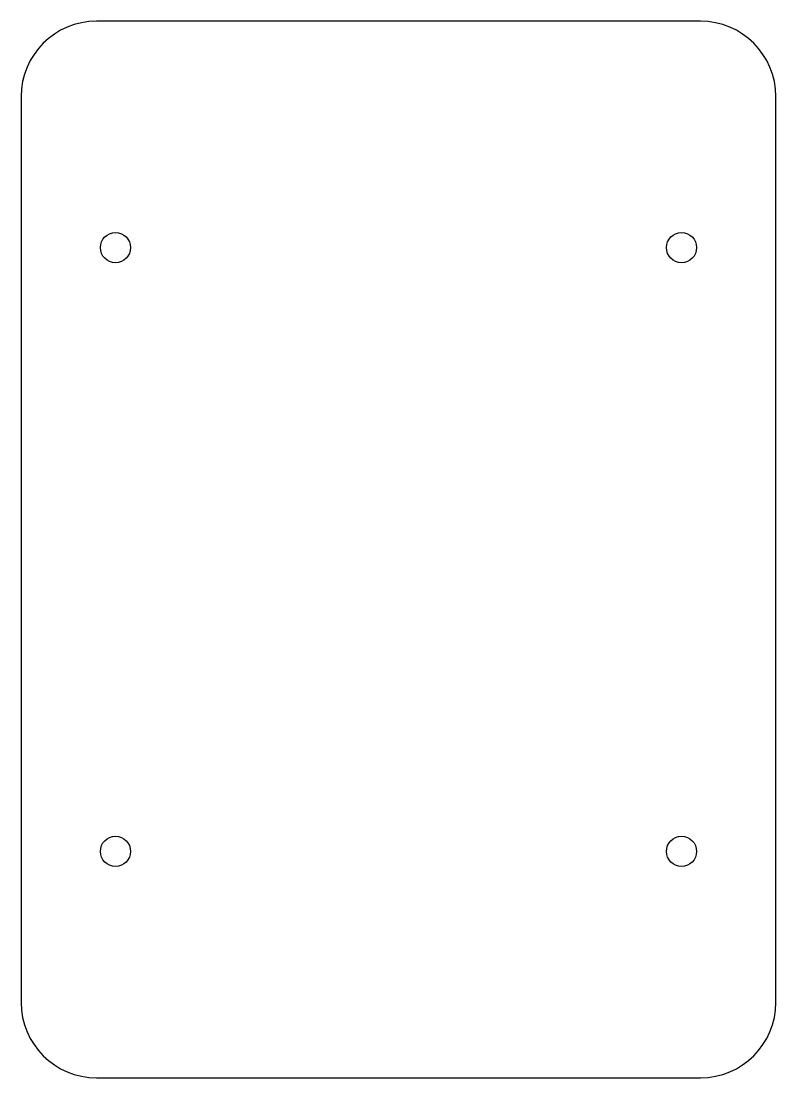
# Model space of a CAD drawing. Header units: millimetres. Extents: x -50 to 50, y -70 to 70.
import ezdxf

# ---------------------------------------------------------------- set-up
doc = ezdxf.new("R2010")
doc.units = ezdxf.units.MM

msp = doc.modelspace()

# ---------------------------------------------------------------- linework, layer by layer
at = {"color": 7, "linetype": 'Continuous', "lineweight": 25}
for p, q in [((40, 70), (-40, 70)), ((-50, 60), (-50, -60)), ((50, -60), (50, 60)), ((-40, -70), (40, -70))]:
    msp.add_line(p, q, dxfattribs=at)
for centre in [(-37.5, 40), (37.5, 40), (-37.5, -40), (37.5, -40)]:
    msp.add_circle(centre, 2, dxfattribs=at)
for centre, start, end in [((-40, 60), 90, 180), ((40, 60), 0, 90), ((-40, -60), 180, 270), ((40, -60), 270, 0)]:
    msp.add_arc(centre, 10, start, end, dxfattribs=at)

doc.saveas('drawing.dxf')
